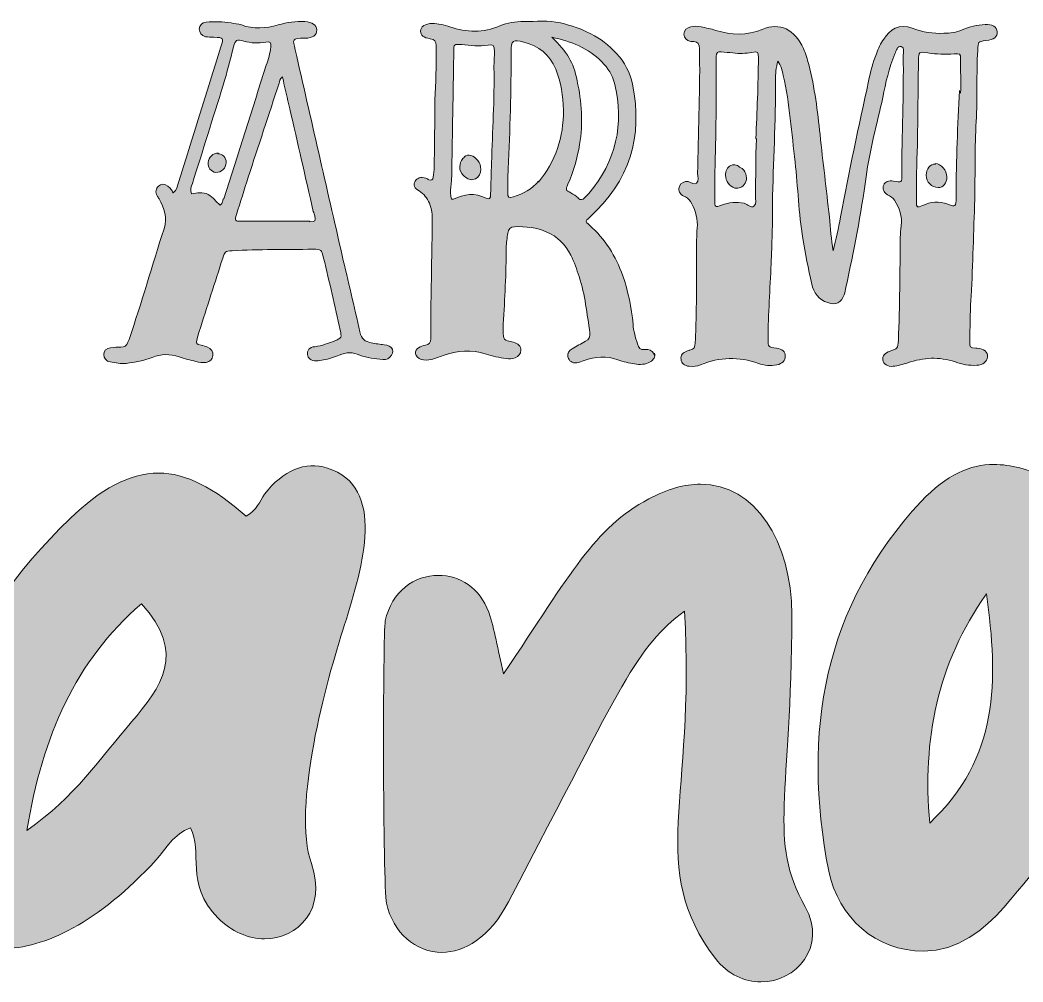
# Model space of a CAD drawing. Header units: inches. Extents: x 147 to 972, y -907 to -173.
# Drawn here: x 323.7 to 652.2, y -812.9 to -497.9 of the extents above; entities that cross this region are included whole.
import ezdxf

# ---------------------------------------------------------------- set-up
doc = ezdxf.new("R2010")
doc.units = ezdxf.units.IN
doc.header["$MEASUREMENT"] = 0
doc.layers.add('Layer 1', color=7, linetype='Continuous')

# ---------------------------------------------------------------- blocks, each defined once
blk = doc.blocks.new('block 4')
at = {"layer": 'Layer 1', "true_color": 0xffffff}
h = blk.add_hatch(color=7, dxfattribs=at)
h.dxf.hatch_style = 2
edge = h.paths.add_edge_path()
edge.add_spline(control_points=[(445.43, -605.22), (445.92, -606.02), (445.92, -606.82), (445.43, -607.62), (444.79, -608.74), (443.83, -609.22), (442.55, -609.06), (439.98, -608.9), (437.42, -608.58), (435.01, -607.62), (432.77, -606.66), (430.52, -606.66), (428.28, -607.62), (426.67, -608.26), (424.91, -608.9), (423.14, -609.22), (422.34, -609.38), (421.54, -609.54), (420.74, -609.54), (418.98, -609.54), (418.01, -608.74), (417.85, -607.46), (417.69, -606.18), (418.49, -605.05), (420.26, -604.89), (422.66, -604.57), (424.75, -603.77), (426.83, -602.97), (429.08, -602.01), (429.08, -601.85), (428.6, -599.44), (426.83, -591.58), (425.07, -583.73), (423.14, -575.87), (422.5, -572.98), (422.5, -572.98), (419.62, -572.98), (410.8, -573.14), (401.98, -572.98), (393.16, -573.46), (390.91, -573.62), (390.75, -573.78), (390.11, -575.87), (387.54, -583.89), (384.98, -591.91), (382.41, -599.92), (382.09, -600.73), (381.93, -601.53), (381.77, -602.33), (381.29, -603.93), (381.45, -604.09), (383.05, -604.41), (383.7, -604.57), (384.5, -604.73), (385.14, -605.05), (386.26, -605.54), (387.06, -606.5), (386.9, -607.78), (386.74, -609.06), (385.94, -609.87), (384.66, -610.03), (383.53, -610.19), (382.41, -610.03), (381.29, -609.7), (379.53, -609.22), (377.6, -608.9), (375.84, -608.26), (372.79, -607.14), (369.9, -607.3), (367.02, -608.42), (364.29, -609.38), (361.41, -610.03), (358.52, -610.35), (356.75, -610.51), (354.99, -610.19), (353.23, -609.87), (351.94, -609.7), (351.14, -608.58), (351.14, -607.46), (351.14, -606.34), (351.94, -605.37), (353.39, -605.22), (354.51, -605.05), (355.63, -605.05), (356.75, -605.05), (357.88, -605.05), (358.68, -604.57), (359, -603.45), (359.16, -603.13), (359.32, -602.81), (359.48, -602.49), (363.49, -590.46), (367.02, -578.27), (370.87, -566.25), (371.99, -562.56), (371.03, -559.51), (369.26, -556.46), (369.1, -556.14), (368.78, -555.82), (368.62, -555.5), (367.98, -554.22), (368.14, -553.1), (369.1, -552.3), (369.9, -551.49), (371.03, -551.49), (372.15, -552.3), (372.47, -552.62), (372.79, -552.94), (373.11, -553.26), (373.43, -553.58), (373.59, -554.06), (373.91, -554.54), (375.04, -553.42), (375.2, -552.46), (375.52, -551.49), (380.17, -536.58), (384.82, -521.67), (389.47, -506.75), (390.43, -503.71), (390.43, -503.71), (387.22, -503.54), (386.26, -503.54), (385.3, -503.54), (384.5, -503.39), (383.21, -503.07), (382.41, -501.94), (382.41, -500.82), (382.41, -499.7), (383.21, -498.73), (384.66, -498.57), (387.38, -498.41), (390.11, -498.41), (392.84, -498.89), (393.96, -499.06), (395.08, -499.22), (396.2, -499.54), (400.21, -500.98), (404.22, -500.66), (408.23, -499.54), (411.12, -498.73), (414, -498.25), (417.05, -498.41), (419.46, -498.57), (420.9, -499.54), (420.9, -501.14), (420.9, -502.9), (419.62, -503.87), (417.05, -503.87), (412.56, -503.87), (413.04, -504.19), (413.84, -507.71), (418.98, -530.16), (424.11, -552.62), (429.24, -575.07), (431.16, -583.41), (433.25, -591.74), (435.01, -600.08), (435.49, -602.33), (436.77, -603.29), (438.7, -603.61), (440.14, -603.93), (441.59, -604.09), (443.03, -604.25), (444.15, -604.41), (445.11, -604.73), (445.76, -605.7), (445.76, -605.7), (445.43, -605.22), (445.43, -605.22)], knot_values=[0, 0, 0, 0, 1, 1, 1, 2, 2, 2, 3, 3, 3, 4, 4, 4, 5, 5, 5, 6, 6, 6, 7, 7, 7, 8, 8, 8, 9, 9, 9, 10, 10, 10, 11, 11, 11, 12, 12, 12, 13, 13, 13, 14, 14, 14, 15, 15, 15, 16, 16, 16, 17, 17, 17, 18, 18, 18, 19, 19, 19, 20, 20, 20, 21, 21, 21, 22, 22, 22, 23, 23, 23, 24, 24, 24, 25, 25, 25, 26, 26, 26, 27, 27, 27, 28, 28, 28, 29, 29, 29, 30, 30, 30, 31, 31, 31, 32, 32, 32, 33, 33, 33, 34, 34, 34, 35, 35, 35, 36, 36, 36, 37, 37, 37, 38, 38, 38, 39, 39, 39, 40, 40, 40, 41, 41, 41, 42, 42, 42, 43, 43, 43, 44, 44, 44, 45, 45, 45, 46, 46, 46, 47, 47, 47, 48, 48, 48, 49, 49, 49, 50, 50, 50, 51, 51, 51, 52, 52, 52, 53, 53, 53, 54, 54, 54, 55, 55, 55, 56, 56, 56, 56], degree=3, periodic=1)
edge = h.paths.add_edge_path()
edge.add_spline(control_points=[(390.43, -556.46), (395.08, -541.87), (399.73, -527.28), (404.38, -512.69), (405.02, -510.76), (405.67, -508.84), (405.83, -506.75), (405.99, -505.15), (405.83, -504.83), (404.22, -505.15), (401.82, -505.63), (399.41, -505.47), (397.01, -504.83), (394.6, -504.19), (394.28, -504.35), (393.64, -506.75), (392.52, -510.92), (391.55, -515.09), (390.27, -519.26), (386.9, -530.01), (383.53, -540.75), (380.17, -551.49), (379.85, -552.46), (379.37, -553.42), (379.85, -554.86), (381.77, -554.38), (383.53, -554.22), (385.3, -555.02), (387.06, -555.82), (387.86, -557.59), (389.31, -558.55), (390.11, -557.91), (390.11, -557.11), (390.27, -556.46), (390.27, -556.46), (390.43, -556.46), (390.43, -556.46)], knot_values=[0, 0, 0, 0, 1, 1, 1, 2, 2, 2, 3, 3, 3, 4, 4, 4, 5, 5, 5, 6, 6, 6, 7, 7, 7, 8, 8, 8, 9, 9, 9, 10, 10, 10, 11, 11, 11, 12, 12, 12, 12], degree=3, periodic=1)
edge = h.paths.add_edge_path()
edge.add_spline(control_points=[(388.51, -541.71), (390.11, -541.71), (391.23, -542.99), (391.23, -544.6), (391.23, -546.36), (389.63, -547.96), (387.86, -547.81), (386.26, -547.64), (385.14, -546.2), (385.3, -544.6), (385.46, -542.83), (386.9, -541.39), (388.67, -541.55), (388.67, -541.55), (388.51, -541.71), (388.51, -541.71)], knot_values=[0, 0, 0, 0, 1, 1, 1, 2, 2, 2, 3, 3, 3, 4, 4, 4, 5, 5, 5, 5], degree=3, periodic=1)
edge = h.paths.add_edge_path()
edge.add_spline(control_points=[(418.65, -564), (420.42, -564), (420.58, -563.68), (420.26, -562.08), (420.1, -561.6), (419.94, -561.12), (419.78, -560.63), (417.21, -549.41), (414.64, -538.18), (412.08, -526.96), (411.28, -523.59), (410.48, -520.22), (409.67, -516.53), (408.71, -517.18), (408.71, -517.98), (408.55, -518.62), (405.18, -528.88), (401.82, -539.15), (398.45, -549.41), (397.17, -553.42), (395.88, -557.43), (394.6, -561.6), (393.96, -563.52), (394.12, -563.84), (396.04, -563.84), (403.58, -563.84), (411.12, -563.84), (418.65, -563.84), (418.65, -563.84), (418.65, -564), (418.65, -564)], knot_values=[0, 0, 0, 0, 1, 1, 1, 2, 2, 2, 3, 3, 3, 4, 4, 4, 5, 5, 5, 6, 6, 6, 7, 7, 7, 8, 8, 8, 9, 9, 9, 10, 10, 10, 10], degree=3, periodic=1)
h = blk.add_hatch(color=7, dxfattribs=at)
h.dxf.hatch_style = 2
edge = h.paths.add_edge_path()
edge.add_spline(control_points=[(531.55, -606.98), (531.87, -608.26), (531.23, -609.22), (530.11, -609.87), (528.5, -610.83), (526.74, -610.83), (524.97, -610.51), (523.21, -610.19), (521.29, -609.87), (519.52, -609.22), (515.83, -607.78), (512.15, -608.1), (508.46, -609.38), (507.66, -609.7), (506.85, -610.03), (506.05, -610.19), (504.61, -610.35), (503.49, -609.54), (503.17, -608.26), (502.84, -606.98), (503.49, -606.18), (504.61, -605.54), (506.05, -604.73), (507.49, -603.93), (508.94, -603.13), (510.06, -602.49), (510.54, -601.69), (510.38, -600.4), (509.42, -594.15), (508.78, -587.89), (506.85, -581.96), (506.05, -579.56), (505.25, -577.15), (504.13, -574.91), (500.44, -567.53), (493.06, -565.28), (485.69, -565.61), (484.4, -565.61), (483.6, -566.41), (483.44, -567.69), (483.28, -569.29), (482.96, -570.9), (482.96, -572.5), (482.96, -580.84), (482.48, -589.18), (482, -597.52), (482, -598.16), (482, -598.8), (482, -599.44), (482, -602.81), (482, -602.81), (485.37, -603.45), (486.81, -603.77), (487.77, -604.73), (487.77, -606.02), (487.77, -607.3), (486.97, -608.1), (485.85, -608.58), (484.88, -608.9), (483.92, -608.9), (482.96, -608.74), (480.71, -608.42), (478.47, -608.1), (476.38, -607.3), (471.57, -605.7), (466.92, -606.18), (462.27, -607.78), (460.99, -608.26), (459.71, -608.74), (458.42, -609.06), (457.3, -609.38), (456.18, -609.38), (455.06, -609.06), (454.09, -608.74), (453.45, -608.1), (453.29, -607.14), (453.13, -606.34), (453.61, -605.7), (454.26, -605.22), (454.9, -604.73), (455.7, -604.57), (456.5, -604.41), (457.78, -604.25), (458.26, -603.45), (458.26, -602.17), (458.26, -599.6), (458.26, -597.04), (458.26, -594.47), (458.42, -584.21), (458.58, -573.94), (458.75, -563.68), (458.75, -561.76), (458.58, -559.83), (457.78, -557.91), (456.98, -556.3), (456.18, -554.86), (454.42, -553.9), (452.81, -553.1), (452.49, -551.81), (453.13, -550.69), (453.77, -549.57), (454.9, -549.25), (456.66, -549.73), (456.98, -549.89), (457.3, -550.05), (457.62, -550.21), (458.42, -550.53), (458.91, -550.21), (459.07, -549.41), (459.23, -548.29), (459.39, -547.16), (459.39, -546.04), (459.39, -540.11), (459.55, -534.18), (459.55, -528.24), (459.55, -522.63), (460.03, -517.18), (460.03, -511.56), (460.03, -509.8), (460.03, -508.03), (460.03, -506.27), (460.03, -504.99), (459.55, -504.19), (458.1, -504.03), (455.7, -503.71), (454.9, -502.9), (454.9, -501.62), (454.9, -500.02), (456.34, -499.06), (458.75, -499.06), (460.67, -499.06), (462.59, -499.54), (464.52, -500.18), (469.97, -501.94), (475.42, -502.26), (480.88, -499.86), (483.28, -498.73), (486.01, -498.41), (488.73, -498.41), (492.74, -498.41), (496.75, -497.93), (500.76, -498.89), (507.82, -500.5), (514.07, -503.39), (519.04, -508.84), (521.77, -511.72), (523.53, -515.09), (524.33, -518.94), (527.86, -536.1), (523.37, -550.69), (510.22, -562.56), (508.78, -563.84), (508.78, -563.84), (510.22, -565.12), (515.35, -569.61), (518.88, -575.23), (521.13, -581.64), (522.89, -586.77), (524.01, -592.06), (524.49, -597.52), (524.65, -599.76), (525.3, -601.85), (525.94, -603.93), (526.26, -605.22), (526.9, -606.02), (528.34, -605.86), (528.66, -605.86), (528.98, -605.86), (529.3, -605.86), (530.43, -606.02), (531.23, -606.66), (531.55, -607.78), (531.55, -607.78), (531.55, -606.98), (531.55, -606.98)], knot_values=[0, 0, 0, 0, 1, 1, 1, 2, 2, 2, 3, 3, 3, 4, 4, 4, 5, 5, 5, 6, 6, 6, 7, 7, 7, 8, 8, 8, 9, 9, 9, 10, 10, 10, 11, 11, 11, 12, 12, 12, 13, 13, 13, 14, 14, 14, 15, 15, 15, 16, 16, 16, 17, 17, 17, 18, 18, 18, 19, 19, 19, 20, 20, 20, 21, 21, 21, 22, 22, 22, 23, 23, 23, 24, 24, 24, 25, 25, 25, 26, 26, 26, 27, 27, 27, 28, 28, 28, 29, 29, 29, 30, 30, 30, 31, 31, 31, 32, 32, 32, 33, 33, 33, 34, 34, 34, 35, 35, 35, 36, 36, 36, 37, 37, 37, 38, 38, 38, 39, 39, 39, 40, 40, 40, 41, 41, 41, 42, 42, 42, 43, 43, 43, 44, 44, 44, 45, 45, 45, 46, 46, 46, 47, 47, 47, 48, 48, 48, 49, 49, 49, 50, 50, 50, 51, 51, 51, 52, 52, 52, 53, 53, 53, 54, 54, 54, 55, 55, 55, 56, 56, 56, 57, 57, 57, 58, 58, 58, 58], degree=3, periodic=1)
edge = h.paths.add_edge_path()
edge.add_spline(control_points=[(479.11, -508.2), (479.11, -506.27), (478.79, -505.79), (477.03, -506.11), (474.14, -506.75), (471.25, -506.11), (468.37, -505.95), (465.8, -505.79), (465.8, -505.79), (465.8, -508.36), (465.64, -517.5), (465.48, -526.64), (465.32, -535.78), (465.16, -541.39), (465.32, -547), (464.84, -552.62), (464.68, -553.9), (464.68, -555.18), (465, -556.63), (465.32, -556.63), (465.48, -556.63), (465.64, -556.63), (469.17, -554.86), (472.7, -554.38), (476.38, -556.3), (477.51, -556.79), (477.83, -556.46), (477.83, -554.86), (477.99, -551.49), (477.99, -548.13), (478.15, -544.76), (478.47, -534.33), (479.11, -523.91), (478.95, -513.49), (478.95, -511.72), (479.11, -509.96), (479.11, -508.2)], knot_values=[0, 0, 0, 0, 1, 1, 1, 2, 2, 2, 3, 3, 3, 4, 4, 4, 5, 5, 5, 6, 6, 6, 7, 7, 7, 8, 8, 8, 9, 9, 9, 10, 10, 10, 11, 11, 11, 12, 12, 12, 12], degree=3, periodic=1)
edge = h.paths.add_edge_path()
edge.add_spline(control_points=[(469.17, -542.67), (470.61, -541.71), (472.22, -542.19), (473.66, -543.96), (474.3, -544.76), (474.62, -545.72), (474.62, -546.84), (474.62, -548.13), (474.14, -549.25), (472.86, -549.89), (471.73, -550.53), (470.61, -550.21), (469.65, -549.41), (469.17, -549.09), (468.69, -548.61), (468.37, -548.13), (467.24, -546.36), (467.73, -543.96), (469.33, -542.83), (469.33, -542.83), (469.17, -542.67), (469.17, -542.67)], knot_values=[0, 0, 0, 0, 1, 1, 1, 2, 2, 2, 3, 3, 3, 4, 4, 4, 5, 5, 5, 6, 6, 6, 7, 7, 7, 7], degree=3, periodic=1)
edge = h.paths.add_edge_path()
edge.add_spline(control_points=[(493.54, -551.01), (499.16, -544.28), (501.72, -536.26), (501.72, -527.44), (501.56, -522.79), (500.92, -518.3), (499.16, -513.97), (497.23, -509.16), (493.54, -506.43), (488.73, -505.15), (485.21, -504.19), (484.56, -504.67), (484.56, -508.2), (484.56, -521.02), (484.24, -533.85), (483.6, -546.68), (483.44, -549.25), (483.44, -551.81), (483.44, -554.38), (483.44, -555.98), (483.76, -556.3), (485.37, -555.82), (488.57, -554.86), (491.46, -553.26), (493.54, -550.69), (493.54, -550.69), (493.54, -551.01), (493.54, -551.01)], knot_values=[0, 0, 0, 0, 1, 1, 1, 2, 2, 2, 3, 3, 3, 4, 4, 4, 5, 5, 5, 6, 6, 6, 7, 7, 7, 8, 8, 8, 9, 9, 9, 9], degree=3, periodic=1)
edge = h.paths.add_edge_path()
edge.add_spline(control_points=[(506.53, -556.3), (507.33, -556.95), (507.98, -556.79), (508.62, -556.14), (509.1, -555.66), (509.58, -555.18), (510.06, -554.7), (518.88, -544.12), (521.77, -532.09), (518.4, -518.62), (517.76, -515.89), (516.31, -513.65), (514.23, -511.56), (509.9, -507.07), (504.29, -504.99), (497.87, -503.54), (503, -508.52), (504.93, -511.56), (506.21, -517.82), (507.66, -524.71), (508.14, -531.61), (507.01, -538.66), (506.21, -543.15), (505.09, -547.49), (503.17, -551.65), (502.36, -553.58), (502.36, -553.58), (504.13, -554.54), (505.09, -555.02), (505.89, -555.5), (506.53, -556.14), (506.53, -556.14), (506.53, -556.3), (506.53, -556.3)], knot_values=[0, 0, 0, 0, 1, 1, 1, 2, 2, 2, 3, 3, 3, 4, 4, 4, 5, 5, 5, 6, 6, 6, 7, 7, 7, 8, 8, 8, 9, 9, 9, 10, 10, 10, 11, 11, 11, 11], degree=3, periodic=1)
h = blk.add_hatch(color=7, dxfattribs=at)
h.dxf.hatch_style = 2
edge = h.paths.add_edge_path()
edge.add_spline(control_points=[(635.14, -589.66), (634.98, -594.15), (634.82, -598.64), (634.82, -603.13), (634.82, -605.22), (634.82, -605.22), (636.75, -605.37), (636.91, -605.37), (637.07, -605.37), (637.23, -605.37), (639.47, -605.54), (640.76, -606.66), (640.59, -608.26), (640.43, -609.87), (639.15, -610.83), (637.07, -610.99), (634.66, -611.15), (632.26, -610.67), (630.01, -609.87), (624.72, -608.1), (619.59, -608.42), (614.46, -610.19), (612.85, -610.67), (611.25, -611.15), (609.65, -611.31), (607.88, -611.47), (606.6, -610.67), (606.28, -609.22), (606.12, -607.94), (606.92, -606.98), (608.68, -606.34), (611.25, -605.54), (611.25, -605.54), (611.41, -602.81), (611.89, -591.58), (611.89, -580.36), (612.05, -569.13), (612.05, -567.85), (612.21, -566.57), (612.37, -565.28), (612.69, -562.24), (611.73, -559.51), (610.12, -556.95), (609.65, -555.98), (608.68, -555.66), (607.88, -555.18), (606.44, -554.22), (606.12, -553.1), (606.6, -551.97), (607.08, -550.85), (608.2, -550.37), (609.8, -550.69), (612.53, -551.17), (612.53, -551.17), (612.53, -548.45), (612.53, -535.46), (613.17, -522.47), (613.01, -509.48), (613.01, -508.52), (613.49, -506.91), (612.37, -506.59), (610.93, -506.27), (610.77, -508.03), (610.29, -509), (608.36, -513.65), (607.24, -518.46), (606.28, -523.27), (604.51, -531.93), (601.95, -540.43), (600.83, -549.25), (599.22, -561.44), (596.81, -573.46), (594.25, -585.49), (594.09, -586.29), (593.93, -587.09), (593.61, -587.89), (592.81, -590.46), (590.88, -591.42), (588.32, -590.46), (585.27, -589.5), (583.67, -587.25), (583.03, -584.37), (581.9, -579.4), (580.94, -574.43), (580.14, -569.45), (578.69, -561.12), (578.53, -552.78), (577.57, -544.44), (576.45, -534.98), (575.81, -525.35), (573.72, -516.05), (573.4, -514.45), (572.92, -512.85), (571.96, -511.4), (571.32, -513.49), (571.16, -515.57), (571.16, -517.66), (571.32, -531.13), (570.36, -544.6), (570.19, -558.07), (570.19, -564.64), (570.04, -571.22), (569.72, -577.79), (569.39, -585.97), (568.75, -594.15), (568.75, -602.33), (568.75, -605.05), (568.75, -605.05), (571.48, -605.37), (573.4, -605.7), (574.36, -606.5), (574.36, -607.94), (574.36, -609.38), (573.4, -610.51), (571.64, -610.83), (569.55, -611.31), (567.47, -610.99), (565.55, -610.35), (559.13, -608.1), (552.88, -608.26), (546.62, -610.83), (545.5, -611.31), (544.22, -611.47), (542.93, -611.31), (541.33, -611.15), (540.37, -610.35), (540.21, -609.06), (540.05, -607.62), (540.85, -606.82), (542.13, -606.34), (542.45, -606.18), (542.77, -606.02), (543.09, -606.02), (544.54, -605.86), (544.86, -604.89), (544.86, -603.61), (545.02, -600.24), (545.18, -596.88), (545.18, -593.51), (545.34, -585.65), (545.34, -577.79), (545.34, -569.94), (545.34, -568.65), (545.34, -567.37), (545.5, -566.09), (545.82, -563.2), (545.02, -560.63), (543.74, -558.07), (543.26, -557.11), (542.61, -556.3), (541.65, -555.82), (541.33, -555.66), (541.01, -555.5), (540.69, -555.34), (539.57, -554.54), (539.25, -553.42), (539.73, -552.3), (540.21, -551.17), (541.33, -550.69), (542.61, -550.85), (543.58, -551.01), (544.54, -552.13), (545.34, -551.33), (546.14, -550.53), (545.66, -549.25), (545.66, -548.13), (545.82, -535.3), (546.46, -522.47), (546.3, -509.64), (546.3, -508.84), (546.3, -508.03), (546.3, -507.23), (546.3, -505.95), (545.82, -504.99), (544.38, -504.99), (544.06, -504.99), (543.74, -504.99), (543.42, -504.99), (541.97, -504.67), (541.17, -503.71), (541.17, -502.58), (541.17, -501.14), (542.13, -500.5), (543.42, -500.18), (544.54, -499.86), (545.66, -499.86), (546.78, -500.18), (548.39, -500.5), (549.99, -500.82), (551.59, -501.3), (556.73, -502.9), (561.7, -503.07), (566.83, -500.98), (572.6, -498.57), (577.41, -500.98), (580.3, -507.23), (581.1, -509), (581.58, -510.76), (582.06, -512.53), (583.99, -520.06), (584.95, -527.76), (585.75, -535.46), (586.71, -544.44), (587.84, -553.42), (588.8, -562.4), (589.12, -566.09), (589.44, -569.77), (590.08, -573.46), (590.88, -569.77), (591.84, -566.09), (592.49, -562.4), (595.21, -547.49), (598.42, -532.73), (601.63, -517.98), (602.27, -514.93), (603.07, -511.88), (604.19, -509), (604.83, -507.23), (605.64, -505.63), (606.6, -504.19), (608.52, -501.14), (611.57, -498.89), (616.22, -500.66), (619.43, -501.94), (622.79, -502.42), (626.32, -502.26), (628.41, -502.26), (630.33, -501.94), (632.26, -501.14), (634.66, -500.18), (637.23, -499.54), (639.79, -499.38), (642.2, -499.22), (643.64, -500.18), (643.8, -501.78), (643.96, -503.39), (642.68, -504.35), (640.11, -504.67), (637.39, -504.99), (637.55, -504.99), (637.39, -507.88), (636.91, -515.57), (637.39, -523.43), (636.91, -531.13), (636.42, -539.63), (636.59, -548.13), (636.42, -556.63), (636.1, -567.21), (635.78, -577.79), (635.3, -588.38), (635.3, -588.38), (635.14, -589.66), (635.14, -589.66)], knot_values=[0, 0, 0, 0, 1, 1, 1, 2, 2, 2, 3, 3, 3, 4, 4, 4, 5, 5, 5, 6, 6, 6, 7, 7, 7, 8, 8, 8, 9, 9, 9, 10, 10, 10, 11, 11, 11, 12, 12, 12, 13, 13, 13, 14, 14, 14, 15, 15, 15, 16, 16, 16, 17, 17, 17, 18, 18, 18, 19, 19, 19, 20, 20, 20, 21, 21, 21, 22, 22, 22, 23, 23, 23, 24, 24, 24, 25, 25, 25, 26, 26, 26, 27, 27, 27, 28, 28, 28, 29, 29, 29, 30, 30, 30, 31, 31, 31, 32, 32, 32, 33, 33, 33, 34, 34, 34, 35, 35, 35, 36, 36, 36, 37, 37, 37, 38, 38, 38, 39, 39, 39, 40, 40, 40, 41, 41, 41, 42, 42, 42, 43, 43, 43, 44, 44, 44, 45, 45, 45, 46, 46, 46, 47, 47, 47, 48, 48, 48, 49, 49, 49, 50, 50, 50, 51, 51, 51, 52, 52, 52, 53, 53, 53, 54, 54, 54, 55, 55, 55, 56, 56, 56, 57, 57, 57, 58, 58, 58, 59, 59, 59, 60, 60, 60, 61, 61, 61, 62, 62, 62, 63, 63, 63, 64, 64, 64, 65, 65, 65, 66, 66, 66, 67, 67, 67, 68, 68, 68, 69, 69, 69, 70, 70, 70, 71, 71, 71, 72, 72, 72, 73, 73, 73, 74, 74, 74, 75, 75, 75, 76, 76, 76, 77, 77, 77, 78, 78, 78, 79, 79, 79, 80, 80, 80, 81, 81, 81, 82, 82, 82, 83, 83, 83, 84, 84, 84, 84], degree=3, periodic=1)
edge = h.paths.add_edge_path()
edge.add_spline(control_points=[(564.74, -536.74), (565.06, -527.92), (565.55, -519.1), (565.55, -510.28), (565.55, -508.36), (565.38, -508.2), (563.46, -508.52), (561.38, -508.84), (559.29, -509), (557.21, -508.68), (555.92, -508.52), (554.64, -508.52), (553.36, -508.36), (552.24, -508.2), (551.75, -508.68), (551.75, -509.8), (551.75, -510.12), (551.75, -510.44), (551.75, -510.76), (551.75, -523.27), (551.75, -535.78), (551.27, -547.64), (551.27, -551.17), (551.27, -554.06), (551.27, -556.95), (551.27, -559.19), (551.43, -559.35), (553.52, -558.55), (555.92, -557.59), (558.33, -557.43), (560.89, -557.91), (562.02, -558.23), (563.14, -559.67), (564.1, -558.87), (565.06, -558.07), (564.58, -556.63), (564.58, -555.5), (564.74, -549.25), (564.58, -542.99), (564.9, -536.9), (564.9, -536.9), (564.74, -536.74), (564.74, -536.74)], knot_values=[0, 0, 0, 0, 1, 1, 1, 2, 2, 2, 3, 3, 3, 4, 4, 4, 5, 5, 5, 6, 6, 6, 7, 7, 7, 8, 8, 8, 9, 9, 9, 10, 10, 10, 11, 11, 11, 12, 12, 12, 13, 13, 13, 14, 14, 14, 14], degree=3, periodic=1)
edge = h.paths.add_edge_path()
edge.add_spline(control_points=[(560.25, -546.52), (561.7, -547.96), (562.02, -549.89), (561.22, -551.33), (560.41, -552.62), (559.13, -553.26), (557.85, -552.94), (556.08, -552.46), (554.8, -550.69), (554.8, -548.77), (554.8, -547.32), (555.28, -546.2), (556.56, -545.56), (557.85, -544.92), (558.81, -545.56), (559.77, -546.36), (559.77, -546.36), (560.25, -546.52), (560.25, -546.52)], knot_values=[0, 0, 0, 0, 1, 1, 1, 2, 2, 2, 3, 3, 3, 4, 4, 4, 5, 5, 5, 6, 6, 6, 6], degree=3, periodic=1)
edge = h.paths.add_edge_path()
edge.add_spline(control_points=[(631.77, -521.83), (631.93, -518.14), (631.77, -514.45), (631.77, -510.76), (631.77, -508.84), (631.61, -508.84), (629.69, -509), (626.8, -509.16), (623.92, -509.16), (621.03, -508.68), (618.3, -508.2), (617.98, -508.36), (617.98, -511.08), (617.82, -523.59), (617.82, -536.1), (617.34, -547.96), (617.34, -551.65), (617.34, -554.54), (617.34, -557.43), (617.34, -559.35), (617.5, -559.51), (619.27, -558.71), (621.99, -557.43), (624.72, -557.11), (627.6, -558.23), (630.17, -559.19), (630.33, -559.03), (630.33, -556.14), (630.33, -555.82), (630.33, -555.5), (630.33, -555.18), (630.33, -543.8), (630.81, -532.41), (631.45, -521.02), (631.45, -521.02), (631.77, -521.83), (631.77, -521.83)], knot_values=[0, 0, 0, 0, 1, 1, 1, 2, 2, 2, 3, 3, 3, 4, 4, 4, 5, 5, 5, 6, 6, 6, 7, 7, 7, 8, 8, 8, 9, 9, 9, 10, 10, 10, 11, 11, 11, 12, 12, 12, 12], degree=3, periodic=1)
edge = h.paths.add_edge_path()
edge.add_spline(control_points=[(623.6, -544.92), (625.36, -544.92), (627.28, -547.16), (627.28, -549.25), (627.28, -551.33), (626.16, -552.78), (624.4, -552.78), (622.31, -552.78), (620.55, -551.01), (620.55, -548.77), (620.55, -546.68), (621.83, -545.08), (623.6, -545.08), (623.6, -545.08), (623.6, -544.92), (623.6, -544.92)], knot_values=[0, 0, 0, 0, 1, 1, 1, 2, 2, 2, 3, 3, 3, 4, 4, 4, 5, 5, 5, 5], degree=3, periodic=1)
at = {"layer": 'Layer 1', "lineweight": 0}
for points, knots in [([(445.43, -605.22), (445.92, -606.02), (445.92, -606.82), (445.43, -607.62), (444.79, -608.74), (443.83, -609.22), (442.55, -609.06), (439.98, -608.9), (437.42, -608.58), (435.01, -607.62), (432.77, -606.66), (430.52, -606.66), (428.28, -607.62), (426.67, -608.26), (424.91, -608.9), (423.14, -609.22), (422.34, -609.38), (421.54, -609.54), (420.74, -609.54), (418.98, -609.54), (418.01, -608.74), (417.85, -607.46), (417.69, -606.18), (418.49, -605.05), (420.26, -604.89), (422.66, -604.57), (424.75, -603.77), (426.83, -602.97), (429.08, -602.01), (429.08, -601.85), (428.6, -599.44), (426.83, -591.58), (425.07, -583.73), (423.14, -575.87), (422.5, -572.98), (422.5, -572.98), (419.62, -572.98), (410.8, -573.14), (401.98, -572.98), (393.16, -573.46), (390.91, -573.62), (390.75, -573.78), (390.11, -575.87), (387.54, -583.89), (384.98, -591.91), (382.41, -599.92), (382.09, -600.73), (381.93, -601.53), (381.77, -602.33), (381.29, -603.93), (381.45, -604.09), (383.05, -604.41), (383.7, -604.57), (384.5, -604.73), (385.14, -605.05), (386.26, -605.54), (387.06, -606.5), (386.9, -607.78), (386.74, -609.06), (385.94, -609.87), (384.66, -610.03), (383.53, -610.19), (382.41, -610.03), (381.29, -609.7), (379.53, -609.22), (377.6, -608.9), (375.84, -608.26), (372.79, -607.14), (369.9, -607.3), (367.02, -608.42), (364.29, -609.38), (361.41, -610.03), (358.52, -610.35), (356.75, -610.51), (354.99, -610.19), (353.23, -609.87), (351.94, -609.7), (351.14, -608.58), (351.14, -607.46), (351.14, -606.34), (351.94, -605.37), (353.39, -605.22), (354.51, -605.05), (355.63, -605.05), (356.75, -605.05), (357.88, -605.05), (358.68, -604.57), (359, -603.45), (359.16, -603.13), (359.32, -602.81), (359.48, -602.49), (363.49, -590.46), (367.02, -578.27), (370.87, -566.25), (371.99, -562.56), (371.03, -559.51), (369.26, -556.46), (369.1, -556.14), (368.78, -555.82), (368.62, -555.5), (367.98, -554.22), (368.14, -553.1), (369.1, -552.3), (369.9, -551.49), (371.03, -551.49), (372.15, -552.3), (372.47, -552.62), (372.79, -552.94), (373.11, -553.26), (373.43, -553.58), (373.59, -554.06), (373.91, -554.54), (375.04, -553.42), (375.2, -552.46), (375.52, -551.49), (380.17, -536.58), (384.82, -521.67), (389.47, -506.75), (390.43, -503.71), (390.43, -503.71), (387.22, -503.54), (386.26, -503.54), (385.3, -503.54), (384.5, -503.39), (383.21, -503.07), (382.41, -501.94), (382.41, -500.82), (382.41, -499.7), (383.21, -498.73), (384.66, -498.57), (387.38, -498.41), (390.11, -498.41), (392.84, -498.89), (393.96, -499.06), (395.08, -499.22), (396.2, -499.54), (400.21, -500.98), (404.22, -500.66), (408.23, -499.54), (411.12, -498.73), (414, -498.25), (417.05, -498.41), (419.46, -498.57), (420.9, -499.54), (420.9, -501.14), (420.9, -502.9), (419.62, -503.87), (417.05, -503.87), (412.56, -503.87), (413.04, -504.19), (413.84, -507.71), (418.98, -530.16), (424.11, -552.62), (429.24, -575.07), (431.16, -583.41), (433.25, -591.74), (435.01, -600.08), (435.49, -602.33), (436.77, -603.29), (438.7, -603.61), (440.14, -603.93), (441.59, -604.09), (443.03, -604.25), (444.15, -604.41), (445.11, -604.73), (445.76, -605.7), (445.76, -605.7), (445.43, -605.22), (445.43, -605.22)], [0, 0, 0, 0, 1, 1, 1, 2, 2, 2, 3, 3, 3, 4, 4, 4, 5, 5, 5, 6, 6, 6, 7, 7, 7, 8, 8, 8, 9, 9, 9, 10, 10, 10, 11, 11, 11, 12, 12, 12, 13, 13, 13, 14, 14, 14, 15, 15, 15, 16, 16, 16, 17, 17, 17, 18, 18, 18, 19, 19, 19, 20, 20, 20, 21, 21, 21, 22, 22, 22, 23, 23, 23, 24, 24, 24, 25, 25, 25, 26, 26, 26, 27, 27, 27, 28, 28, 28, 29, 29, 29, 30, 30, 30, 31, 31, 31, 32, 32, 32, 33, 33, 33, 34, 34, 34, 35, 35, 35, 36, 36, 36, 37, 37, 37, 38, 38, 38, 39, 39, 39, 40, 40, 40, 41, 41, 41, 42, 42, 42, 43, 43, 43, 44, 44, 44, 45, 45, 45, 46, 46, 46, 47, 47, 47, 48, 48, 48, 49, 49, 49, 50, 50, 50, 51, 51, 51, 52, 52, 52, 53, 53, 53, 54, 54, 54, 55, 55, 55, 56, 56, 56, 56]), ([(531.55, -606.98), (531.87, -608.26), (531.23, -609.22), (530.11, -609.87), (528.5, -610.83), (526.74, -610.83), (524.97, -610.51), (523.21, -610.19), (521.29, -609.87), (519.52, -609.22), (515.83, -607.78), (512.15, -608.1), (508.46, -609.38), (507.66, -609.7), (506.85, -610.03), (506.05, -610.19), (504.61, -610.35), (503.49, -609.54), (503.17, -608.26), (502.84, -606.98), (503.49, -606.18), (504.61, -605.54), (506.05, -604.73), (507.49, -603.93), (508.94, -603.13), (510.06, -602.49), (510.54, -601.69), (510.38, -600.4), (509.42, -594.15), (508.78, -587.89), (506.85, -581.96), (506.05, -579.56), (505.25, -577.15), (504.13, -574.91), (500.44, -567.53), (493.06, -565.28), (485.69, -565.61), (484.4, -565.61), (483.6, -566.41), (483.44, -567.69), (483.28, -569.29), (482.96, -570.9), (482.96, -572.5), (482.96, -580.84), (482.48, -589.18), (482, -597.52), (482, -598.16), (482, -598.8), (482, -599.44), (482, -602.81), (482, -602.81), (485.37, -603.45), (486.81, -603.77), (487.77, -604.73), (487.77, -606.02), (487.77, -607.3), (486.97, -608.1), (485.85, -608.58), (484.88, -608.9), (483.92, -608.9), (482.96, -608.74), (480.71, -608.42), (478.47, -608.1), (476.38, -607.3), (471.57, -605.7), (466.92, -606.18), (462.27, -607.78), (460.99, -608.26), (459.71, -608.74), (458.42, -609.06), (457.3, -609.38), (456.18, -609.38), (455.06, -609.06), (454.09, -608.74), (453.45, -608.1), (453.29, -607.14), (453.13, -606.34), (453.61, -605.7), (454.26, -605.22), (454.9, -604.73), (455.7, -604.57), (456.5, -604.41), (457.78, -604.25), (458.26, -603.45), (458.26, -602.17), (458.26, -599.6), (458.26, -597.04), (458.26, -594.47), (458.42, -584.21), (458.58, -573.94), (458.75, -563.68), (458.75, -561.76), (458.58, -559.83), (457.78, -557.91), (456.98, -556.3), (456.18, -554.86), (454.42, -553.9), (452.81, -553.1), (452.49, -551.81), (453.13, -550.69), (453.77, -549.57), (454.9, -549.25), (456.66, -549.73), (456.98, -549.89), (457.3, -550.05), (457.62, -550.21), (458.42, -550.53), (458.91, -550.21), (459.07, -549.41), (459.23, -548.29), (459.39, -547.16), (459.39, -546.04), (459.39, -540.11), (459.55, -534.18), (459.55, -528.24), (459.55, -522.63), (460.03, -517.18), (460.03, -511.56), (460.03, -509.8), (460.03, -508.03), (460.03, -506.27), (460.03, -504.99), (459.55, -504.19), (458.1, -504.03), (455.7, -503.71), (454.9, -502.9), (454.9, -501.62), (454.9, -500.02), (456.34, -499.06), (458.75, -499.06), (460.67, -499.06), (462.59, -499.54), (464.52, -500.18), (469.97, -501.94), (475.42, -502.26), (480.88, -499.86), (483.28, -498.73), (486.01, -498.41), (488.73, -498.41), (492.74, -498.41), (496.75, -497.93), (500.76, -498.89), (507.82, -500.5), (514.07, -503.39), (519.04, -508.84), (521.77, -511.72), (523.53, -515.09), (524.33, -518.94), (527.86, -536.1), (523.37, -550.69), (510.22, -562.56), (508.78, -563.84), (508.78, -563.84), (510.22, -565.12), (515.35, -569.61), (518.88, -575.23), (521.13, -581.64), (522.89, -586.77), (524.01, -592.06), (524.49, -597.52), (524.65, -599.76), (525.3, -601.85), (525.94, -603.93), (526.26, -605.22), (526.9, -606.02), (528.34, -605.86), (528.66, -605.86), (528.98, -605.86), (529.3, -605.86), (530.43, -606.02), (531.23, -606.66), (531.55, -607.78), (531.55, -607.78), (531.55, -606.98), (531.55, -606.98)], [0, 0, 0, 0, 1, 1, 1, 2, 2, 2, 3, 3, 3, 4, 4, 4, 5, 5, 5, 6, 6, 6, 7, 7, 7, 8, 8, 8, 9, 9, 9, 10, 10, 10, 11, 11, 11, 12, 12, 12, 13, 13, 13, 14, 14, 14, 15, 15, 15, 16, 16, 16, 17, 17, 17, 18, 18, 18, 19, 19, 19, 20, 20, 20, 21, 21, 21, 22, 22, 22, 23, 23, 23, 24, 24, 24, 25, 25, 25, 26, 26, 26, 27, 27, 27, 28, 28, 28, 29, 29, 29, 30, 30, 30, 31, 31, 31, 32, 32, 32, 33, 33, 33, 34, 34, 34, 35, 35, 35, 36, 36, 36, 37, 37, 37, 38, 38, 38, 39, 39, 39, 40, 40, 40, 41, 41, 41, 42, 42, 42, 43, 43, 43, 44, 44, 44, 45, 45, 45, 46, 46, 46, 47, 47, 47, 48, 48, 48, 49, 49, 49, 50, 50, 50, 51, 51, 51, 52, 52, 52, 53, 53, 53, 54, 54, 54, 55, 55, 55, 56, 56, 56, 57, 57, 57, 58, 58, 58, 58]), ([(635.14, -589.66), (634.98, -594.15), (634.82, -598.64), (634.82, -603.13), (634.82, -605.22), (634.82, -605.22), (636.75, -605.37), (636.91, -605.37), (637.07, -605.37), (637.23, -605.37), (639.47, -605.54), (640.76, -606.66), (640.59, -608.26), (640.43, -609.87), (639.15, -610.83), (637.07, -610.99), (634.66, -611.15), (632.26, -610.67), (630.01, -609.87), (624.72, -608.1), (619.59, -608.42), (614.46, -610.19), (612.85, -610.67), (611.25, -611.15), (609.65, -611.31), (607.88, -611.47), (606.6, -610.67), (606.28, -609.22), (606.12, -607.94), (606.92, -606.98), (608.68, -606.34), (611.25, -605.54), (611.25, -605.54), (611.41, -602.81), (611.89, -591.58), (611.89, -580.36), (612.05, -569.13), (612.05, -567.85), (612.21, -566.57), (612.37, -565.28), (612.69, -562.24), (611.73, -559.51), (610.12, -556.95), (609.65, -555.98), (608.68, -555.66), (607.88, -555.18), (606.44, -554.22), (606.12, -553.1), (606.6, -551.97), (607.08, -550.85), (608.2, -550.37), (609.8, -550.69), (612.53, -551.17), (612.53, -551.17), (612.53, -548.45), (612.53, -535.46), (613.17, -522.47), (613.01, -509.48), (613.01, -508.52), (613.49, -506.91), (612.37, -506.59), (610.93, -506.27), (610.77, -508.03), (610.29, -509), (608.36, -513.65), (607.24, -518.46), (606.28, -523.27), (604.51, -531.93), (601.95, -540.43), (600.83, -549.25), (599.22, -561.44), (596.81, -573.46), (594.25, -585.49), (594.09, -586.29), (593.93, -587.09), (593.61, -587.89), (592.81, -590.46), (590.88, -591.42), (588.32, -590.46), (585.27, -589.5), (583.67, -587.25), (583.03, -584.37), (581.9, -579.4), (580.94, -574.43), (580.14, -569.45), (578.69, -561.12), (578.53, -552.78), (577.57, -544.44), (576.45, -534.98), (575.81, -525.35), (573.72, -516.05), (573.4, -514.45), (572.92, -512.85), (571.96, -511.4), (571.32, -513.49), (571.16, -515.57), (571.16, -517.66), (571.32, -531.13), (570.36, -544.6), (570.19, -558.07), (570.19, -564.64), (570.04, -571.22), (569.72, -577.79), (569.39, -585.97), (568.75, -594.15), (568.75, -602.33), (568.75, -605.05), (568.75, -605.05), (571.48, -605.37), (573.4, -605.7), (574.36, -606.5), (574.36, -607.94), (574.36, -609.38), (573.4, -610.51), (571.64, -610.83), (569.55, -611.31), (567.47, -610.99), (565.55, -610.35), (559.13, -608.1), (552.88, -608.26), (546.62, -610.83), (545.5, -611.31), (544.22, -611.47), (542.93, -611.31), (541.33, -611.15), (540.37, -610.35), (540.21, -609.06), (540.05, -607.62), (540.85, -606.82), (542.13, -606.34), (542.45, -606.18), (542.77, -606.02), (543.09, -606.02), (544.54, -605.86), (544.86, -604.89), (544.86, -603.61), (545.02, -600.24), (545.18, -596.88), (545.18, -593.51), (545.34, -585.65), (545.34, -577.79), (545.34, -569.94), (545.34, -568.65), (545.34, -567.37), (545.5, -566.09), (545.82, -563.2), (545.02, -560.63), (543.74, -558.07), (543.26, -557.11), (542.61, -556.3), (541.65, -555.82), (541.33, -555.66), (541.01, -555.5), (540.69, -555.34), (539.57, -554.54), (539.25, -553.42), (539.73, -552.3), (540.21, -551.17), (541.33, -550.69), (542.61, -550.85), (543.58, -551.01), (544.54, -552.13), (545.34, -551.33), (546.14, -550.53), (545.66, -549.25), (545.66, -548.13), (545.82, -535.3), (546.46, -522.47), (546.3, -509.64), (546.3, -508.84), (546.3, -508.03), (546.3, -507.23), (546.3, -505.95), (545.82, -504.99), (544.38, -504.99), (544.06, -504.99), (543.74, -504.99), (543.42, -504.99), (541.97, -504.67), (541.17, -503.71), (541.17, -502.58), (541.17, -501.14), (542.13, -500.5), (543.42, -500.18), (544.54, -499.86), (545.66, -499.86), (546.78, -500.18), (548.39, -500.5), (549.99, -500.82), (551.59, -501.3), (556.73, -502.9), (561.7, -503.07), (566.83, -500.98), (572.6, -498.57), (577.41, -500.98), (580.3, -507.23), (581.1, -509), (581.58, -510.76), (582.06, -512.53), (583.99, -520.06), (584.95, -527.76), (585.75, -535.46), (586.71, -544.44), (587.84, -553.42), (588.8, -562.4), (589.12, -566.09), (589.44, -569.77), (590.08, -573.46), (590.88, -569.77), (591.84, -566.09), (592.49, -562.4), (595.21, -547.49), (598.42, -532.73), (601.63, -517.98), (602.27, -514.93), (603.07, -511.88), (604.19, -509), (604.83, -507.23), (605.64, -505.63), (606.6, -504.19), (608.52, -501.14), (611.57, -498.89), (616.22, -500.66), (619.43, -501.94), (622.79, -502.42), (626.32, -502.26), (628.41, -502.26), (630.33, -501.94), (632.26, -501.14), (634.66, -500.18), (637.23, -499.54), (639.79, -499.38), (642.2, -499.22), (643.64, -500.18), (643.8, -501.78), (643.96, -503.39), (642.68, -504.35), (640.11, -504.67), (637.39, -504.99), (637.55, -504.99), (637.39, -507.88), (636.91, -515.57), (637.39, -523.43), (636.91, -531.13), (636.42, -539.63), (636.59, -548.13), (636.42, -556.63), (636.1, -567.21), (635.78, -577.79), (635.3, -588.38), (635.3, -588.38), (635.14, -589.66), (635.14, -589.66)], [0, 0, 0, 0, 1, 1, 1, 2, 2, 2, 3, 3, 3, 4, 4, 4, 5, 5, 5, 6, 6, 6, 7, 7, 7, 8, 8, 8, 9, 9, 9, 10, 10, 10, 11, 11, 11, 12, 12, 12, 13, 13, 13, 14, 14, 14, 15, 15, 15, 16, 16, 16, 17, 17, 17, 18, 18, 18, 19, 19, 19, 20, 20, 20, 21, 21, 21, 22, 22, 22, 23, 23, 23, 24, 24, 24, 25, 25, 25, 26, 26, 26, 27, 27, 27, 28, 28, 28, 29, 29, 29, 30, 30, 30, 31, 31, 31, 32, 32, 32, 33, 33, 33, 34, 34, 34, 35, 35, 35, 36, 36, 36, 37, 37, 37, 38, 38, 38, 39, 39, 39, 40, 40, 40, 41, 41, 41, 42, 42, 42, 43, 43, 43, 44, 44, 44, 45, 45, 45, 46, 46, 46, 47, 47, 47, 48, 48, 48, 49, 49, 49, 50, 50, 50, 51, 51, 51, 52, 52, 52, 53, 53, 53, 54, 54, 54, 55, 55, 55, 56, 56, 56, 57, 57, 57, 58, 58, 58, 59, 59, 59, 60, 60, 60, 61, 61, 61, 62, 62, 62, 63, 63, 63, 64, 64, 64, 65, 65, 65, 66, 66, 66, 67, 67, 67, 68, 68, 68, 69, 69, 69, 70, 70, 70, 71, 71, 71, 72, 72, 72, 73, 73, 73, 74, 74, 74, 75, 75, 75, 76, 76, 76, 77, 77, 77, 78, 78, 78, 79, 79, 79, 80, 80, 80, 81, 81, 81, 82, 82, 82, 83, 83, 83, 84, 84, 84, 84]), ([(390.43, -556.46), (395.08, -541.87), (399.73, -527.28), (404.38, -512.69), (405.02, -510.76), (405.67, -508.84), (405.83, -506.75), (405.99, -505.15), (405.83, -504.83), (404.22, -505.15), (401.82, -505.63), (399.41, -505.47), (397.01, -504.83), (394.6, -504.19), (394.28, -504.35), (393.64, -506.75), (392.52, -510.92), (391.55, -515.09), (390.27, -519.26), (386.9, -530.01), (383.53, -540.75), (380.17, -551.49), (379.85, -552.46), (379.37, -553.42), (379.85, -554.86), (381.77, -554.38), (383.53, -554.22), (385.3, -555.02), (387.06, -555.82), (387.86, -557.59), (389.31, -558.55), (390.11, -557.91), (390.11, -557.11), (390.27, -556.46), (390.27, -556.46), (390.43, -556.46), (390.43, -556.46)], [0, 0, 0, 0, 1, 1, 1, 2, 2, 2, 3, 3, 3, 4, 4, 4, 5, 5, 5, 6, 6, 6, 7, 7, 7, 8, 8, 8, 9, 9, 9, 10, 10, 10, 11, 11, 11, 12, 12, 12, 12]), ([(479.11, -508.2), (479.11, -506.27), (478.79, -505.79), (477.03, -506.11), (474.14, -506.75), (471.25, -506.11), (468.37, -505.95), (465.8, -505.79), (465.8, -505.79), (465.8, -508.36), (465.64, -517.5), (465.48, -526.64), (465.32, -535.78), (465.16, -541.39), (465.32, -547), (464.84, -552.62), (464.68, -553.9), (464.68, -555.18), (465, -556.63), (465.32, -556.63), (465.48, -556.63), (465.64, -556.63), (469.17, -554.86), (472.7, -554.38), (476.38, -556.3), (477.51, -556.79), (477.83, -556.46), (477.83, -554.86), (477.99, -551.49), (477.99, -548.13), (478.15, -544.76), (478.47, -534.33), (479.11, -523.91), (478.95, -513.49), (478.95, -511.72), (479.11, -509.96), (479.11, -508.2)], [0, 0, 0, 0, 1, 1, 1, 2, 2, 2, 3, 3, 3, 4, 4, 4, 5, 5, 5, 6, 6, 6, 7, 7, 7, 8, 8, 8, 9, 9, 9, 10, 10, 10, 11, 11, 11, 12, 12, 12, 12]), ([(493.54, -551.01), (499.16, -544.28), (501.72, -536.26), (501.72, -527.44), (501.56, -522.79), (500.92, -518.3), (499.16, -513.97), (497.23, -509.16), (493.54, -506.43), (488.73, -505.15), (485.21, -504.19), (484.56, -504.67), (484.56, -508.2), (484.56, -521.02), (484.24, -533.85), (483.6, -546.68), (483.44, -549.25), (483.44, -551.81), (483.44, -554.38), (483.44, -555.98), (483.76, -556.3), (485.37, -555.82), (488.57, -554.86), (491.46, -553.26), (493.54, -550.69), (493.54, -550.69), (493.54, -551.01), (493.54, -551.01)], [0, 0, 0, 0, 1, 1, 1, 2, 2, 2, 3, 3, 3, 4, 4, 4, 5, 5, 5, 6, 6, 6, 7, 7, 7, 8, 8, 8, 9, 9, 9, 9]), ([(506.53, -556.3), (507.33, -556.95), (507.98, -556.79), (508.62, -556.14), (509.1, -555.66), (509.58, -555.18), (510.06, -554.7), (518.88, -544.12), (521.77, -532.09), (518.4, -518.62), (517.76, -515.89), (516.31, -513.65), (514.23, -511.56), (509.9, -507.07), (504.29, -504.99), (497.87, -503.54), (503, -508.52), (504.93, -511.56), (506.21, -517.82), (507.66, -524.71), (508.14, -531.61), (507.01, -538.66), (506.21, -543.15), (505.09, -547.49), (503.17, -551.65), (502.36, -553.58), (502.36, -553.58), (504.13, -554.54), (505.09, -555.02), (505.89, -555.5), (506.53, -556.14), (506.53, -556.14), (506.53, -556.3), (506.53, -556.3)], [0, 0, 0, 0, 1, 1, 1, 2, 2, 2, 3, 3, 3, 4, 4, 4, 5, 5, 5, 6, 6, 6, 7, 7, 7, 8, 8, 8, 9, 9, 9, 10, 10, 10, 11, 11, 11, 11]), ([(564.74, -536.74), (565.06, -527.92), (565.55, -519.1), (565.55, -510.28), (565.55, -508.36), (565.38, -508.2), (563.46, -508.52), (561.38, -508.84), (559.29, -509), (557.21, -508.68), (555.92, -508.52), (554.64, -508.52), (553.36, -508.36), (552.24, -508.2), (551.75, -508.68), (551.75, -509.8), (551.75, -510.12), (551.75, -510.44), (551.75, -510.76), (551.75, -523.27), (551.75, -535.78), (551.27, -547.64), (551.27, -551.17), (551.27, -554.06), (551.27, -556.95), (551.27, -559.19), (551.43, -559.35), (553.52, -558.55), (555.92, -557.59), (558.33, -557.43), (560.89, -557.91), (562.02, -558.23), (563.14, -559.67), (564.1, -558.87), (565.06, -558.07), (564.58, -556.63), (564.58, -555.5), (564.74, -549.25), (564.58, -542.99), (564.9, -536.9), (564.9, -536.9), (564.74, -536.74), (564.74, -536.74)], [0, 0, 0, 0, 1, 1, 1, 2, 2, 2, 3, 3, 3, 4, 4, 4, 5, 5, 5, 6, 6, 6, 7, 7, 7, 8, 8, 8, 9, 9, 9, 10, 10, 10, 11, 11, 11, 12, 12, 12, 13, 13, 13, 14, 14, 14, 14]), ([(631.77, -521.83), (631.93, -518.14), (631.77, -514.45), (631.77, -510.76), (631.77, -508.84), (631.61, -508.84), (629.69, -509), (626.8, -509.16), (623.92, -509.16), (621.03, -508.68), (618.3, -508.2), (617.98, -508.36), (617.98, -511.08), (617.82, -523.59), (617.82, -536.1), (617.34, -547.96), (617.34, -551.65), (617.34, -554.54), (617.34, -557.43), (617.34, -559.35), (617.5, -559.51), (619.27, -558.71), (621.99, -557.43), (624.72, -557.11), (627.6, -558.23), (630.17, -559.19), (630.33, -559.03), (630.33, -556.14), (630.33, -555.82), (630.33, -555.5), (630.33, -555.18), (630.33, -543.8), (630.81, -532.41), (631.45, -521.02), (631.45, -521.02), (631.77, -521.83), (631.77, -521.83)], [0, 0, 0, 0, 1, 1, 1, 2, 2, 2, 3, 3, 3, 4, 4, 4, 5, 5, 5, 6, 6, 6, 7, 7, 7, 8, 8, 8, 9, 9, 9, 10, 10, 10, 11, 11, 11, 12, 12, 12, 12]), ([(418.65, -564), (420.42, -564), (420.58, -563.68), (420.26, -562.08), (420.1, -561.6), (419.94, -561.12), (419.78, -560.63), (417.21, -549.41), (414.64, -538.18), (412.08, -526.96), (411.28, -523.59), (410.48, -520.22), (409.67, -516.53), (408.71, -517.18), (408.71, -517.98), (408.55, -518.62), (405.18, -528.88), (401.82, -539.15), (398.45, -549.41), (397.17, -553.42), (395.88, -557.43), (394.6, -561.6), (393.96, -563.52), (394.12, -563.84), (396.04, -563.84), (403.58, -563.84), (411.12, -563.84), (418.65, -563.84), (418.65, -563.84), (418.65, -564), (418.65, -564)], [0, 0, 0, 0, 1, 1, 1, 2, 2, 2, 3, 3, 3, 4, 4, 4, 5, 5, 5, 6, 6, 6, 7, 7, 7, 8, 8, 8, 9, 9, 9, 10, 10, 10, 10]), ([(388.51, -541.71), (390.11, -541.71), (391.23, -542.99), (391.23, -544.6), (391.23, -546.36), (389.63, -547.96), (387.86, -547.81), (386.26, -547.64), (385.14, -546.2), (385.3, -544.6), (385.46, -542.83), (386.9, -541.39), (388.67, -541.55), (388.67, -541.55), (388.51, -541.71), (388.51, -541.71)], [0, 0, 0, 0, 1, 1, 1, 2, 2, 2, 3, 3, 3, 4, 4, 4, 5, 5, 5, 5]), ([(469.17, -542.67), (470.61, -541.71), (472.22, -542.19), (473.66, -543.96), (474.3, -544.76), (474.62, -545.72), (474.62, -546.84), (474.62, -548.13), (474.14, -549.25), (472.86, -549.89), (471.73, -550.53), (470.61, -550.21), (469.65, -549.41), (469.17, -549.09), (468.69, -548.61), (468.37, -548.13), (467.24, -546.36), (467.73, -543.96), (469.33, -542.83), (469.33, -542.83), (469.17, -542.67), (469.17, -542.67)], [0, 0, 0, 0, 1, 1, 1, 2, 2, 2, 3, 3, 3, 4, 4, 4, 5, 5, 5, 6, 6, 6, 7, 7, 7, 7]), ([(560.25, -546.52), (561.7, -547.96), (562.02, -549.89), (561.22, -551.33), (560.41, -552.62), (559.13, -553.26), (557.85, -552.94), (556.08, -552.46), (554.8, -550.69), (554.8, -548.77), (554.8, -547.32), (555.28, -546.2), (556.56, -545.56), (557.85, -544.92), (558.81, -545.56), (559.77, -546.36), (559.77, -546.36), (560.25, -546.52), (560.25, -546.52)], [0, 0, 0, 0, 1, 1, 1, 2, 2, 2, 3, 3, 3, 4, 4, 4, 5, 5, 5, 6, 6, 6, 6]), ([(623.6, -544.92), (625.36, -544.92), (627.28, -547.16), (627.28, -549.25), (627.28, -551.33), (626.16, -552.78), (624.4, -552.78), (622.31, -552.78), (620.55, -551.01), (620.55, -548.77), (620.55, -546.68), (621.83, -545.08), (623.6, -545.08), (623.6, -545.08), (623.6, -544.92), (623.6, -544.92)], [0, 0, 0, 0, 1, 1, 1, 2, 2, 2, 3, 3, 3, 4, 4, 4, 5, 5, 5, 5])]:
    blk.add_open_spline(points, degree=3, knots=knots, dxfattribs=at)
blk = doc.blocks.new('block 6')
at = {"layer": 'Layer 1', "true_color": 0xe43b40}
h = blk.add_hatch(color=13, dxfattribs=at)
h.dxf.hatch_style = 2
edge = h.paths.add_edge_path()
edge.add_spline(control_points=[(618.85, -655.56), (627.32, -646.68), (634.99, -643.46), (642.65, -643.46), (648.3, -643.46), (653.95, -645.07), (660, -647.89), (663.63, -649.91), (666.06, -650.72), (667.67, -650.72), (670.09, -650.72), (671.3, -648.7), (673.32, -643.86), (677.76, -634.18), (693.49, -551.06), (695.91, -544.6), (698.33, -537.75), (704.79, -533.71), (711.65, -533.71), (718.1, -533.71), (724.56, -537.34), (728.59, -544.6), (733.44, -554.69), (730.61, -564.37), (729, -574.06), (716.89, -643.05), (689.46, -763.29), (704.39, -791.53), (710.03, -801.62), (701.16, -812.51), (689.46, -812.51), (675.34, -812.51), (665.25, -799.2), (663.23, -786.29), (662.42, -781.85), (663.63, -777.41), (660.41, -773.37), (653.55, -774.59), (642.25, -802.83), (619.66, -802.83), (603.92, -802.83), (591.82, -791.93), (588.59, -776.6), (579.71, -731.01), (586.97, -689.86), (618.85, -655.56)], knot_values=[0, 0, 0, 0, 1, 1, 1, 2, 2, 2, 3, 3, 3, 4, 4, 4, 5, 5, 5, 6, 6, 6, 7, 7, 7, 8, 8, 8, 9, 9, 9, 10, 10, 10, 11, 11, 11, 12, 12, 12, 13, 13, 13, 14, 14, 14, 15, 15, 15, 15], degree=3, periodic=1)
edge = h.paths.add_edge_path()
edge.add_spline(control_points=[(621.67, -760.87), (644.27, -739.89), (644.27, -714.06), (640.23, -685.82), (624.09, -708.82), (619.25, -733.43), (621.67, -760.87)], knot_values=[0, 0, 0, 0, 1, 1, 1, 2, 2, 2, 2], degree=3, periodic=1)
h = blk.add_hatch(color=13, dxfattribs=at)
h.dxf.hatch_style = 2
edge = h.paths.add_edge_path()
edge.add_spline(control_points=[(340.06, -661.21), (350.14, -651.53), (359.42, -646.28), (369.11, -646.28), (377.98, -646.28), (387.26, -651.12), (397.75, -660.4), (401.38, -658.39), (402.19, -655.56), (403.8, -653.14), (409.86, -645.47), (417.12, -642.24), (424.38, -644.67), (443.75, -650.72), (436.08, -676.54), (430.03, -695.91), (423.98, -714.47), (412.68, -755.62), (419.14, -774.18), (424.38, -789.11), (414.7, -798.79), (403.8, -798.79), (398.56, -798.79), (392.91, -796.37), (388.47, -791.93), (377.58, -780.64), (383.63, -770.15), (379.6, -762.48), (373.95, -764.5), (371.53, -769.34), (368.3, -772.97), (349.34, -793.55), (331.58, -802.02), (317.86, -802.02), (302.13, -802.02), (291.64, -790.72), (290.83, -774.99), (289.22, -737.06), (304.55, -695.1), (340.06, -661.21)], knot_values=[0, 0, 0, 0, 1, 1, 1, 2, 2, 2, 3, 3, 3, 4, 4, 4, 5, 5, 5, 6, 6, 6, 7, 7, 7, 8, 8, 8, 9, 9, 9, 10, 10, 10, 11, 11, 11, 12, 12, 12, 13, 13, 13, 13], degree=3, periodic=1)
edge = h.paths.add_edge_path()
edge.add_spline(control_points=[(325.93, -763.29), (341.67, -752.39), (350.14, -739.48), (360.23, -727.78), (369.91, -716.48), (378.39, -705.19), (363.46, -689.05), (341.67, -708.01), (331.18, -732.22), (325.93, -763.29)], knot_values=[0, 0, 0, 0, 1, 1, 1, 2, 2, 2, 3, 3, 3, 3], degree=3, periodic=1)
h = blk.add_hatch(color=13, dxfattribs=at)
h.dxf.hatch_style = 2
edge = h.paths.add_edge_path()
edge.add_spline(control_points=[(443.34, -694.7), (445.36, -685.01), (453.02, -679.77), (460.69, -679.77), (467.55, -679.77), (474.41, -683.8), (477.23, -691.87), (479.25, -697.52), (480.06, -703.57), (482.07, -712.05), (504.67, -678.56), (511.53, -664.44), (529.68, -654.75), (535.73, -651.53), (541.38, -649.91), (546.63, -649.91), (564.38, -649.91), (576.49, -668.47), (576.49, -692.68), (576.49, -752.8), (568.42, -766.52), (580.92, -788.3), (588.19, -801.62), (577.7, -812.92), (566.4, -812.92), (561.15, -812.92), (555.51, -810.49), (551.47, -805.25), (528.88, -775.39), (545.01, -753.61), (541.38, -691.47), (525.24, -703.57), (522.02, -713.66), (483.69, -786.69), (477.63, -798.39), (469.16, -803.23), (461.9, -803.23), (453.43, -803.23), (445.76, -796.78), (443.74, -787.09), (442.53, -781.04), (442.53, -699.13), (443.34, -694.7)], knot_values=[0, 0, 0, 0, 1, 1, 1, 2, 2, 2, 3, 3, 3, 4, 4, 4, 5, 5, 5, 6, 6, 6, 7, 7, 7, 8, 8, 8, 9, 9, 9, 10, 10, 10, 11, 11, 11, 12, 12, 12, 13, 13, 13, 14, 14, 14, 14], degree=3, periodic=1)
at = {"layer": 'Layer 1', "lineweight": 0}
for points, knots in [([(618.85, -655.56), (627.32, -646.68), (634.99, -643.46), (642.65, -643.46), (648.3, -643.46), (653.95, -645.07), (660, -647.89), (663.63, -649.91), (666.06, -650.72), (667.67, -650.72), (670.09, -650.72), (671.3, -648.7), (673.32, -643.86), (677.76, -634.18), (693.49, -551.06), (695.91, -544.6), (698.33, -537.75), (704.79, -533.71), (711.65, -533.71), (718.1, -533.71), (724.56, -537.34), (728.59, -544.6), (733.44, -554.69), (730.61, -564.37), (729, -574.06), (716.89, -643.05), (689.46, -763.29), (704.39, -791.53), (710.03, -801.62), (701.16, -812.51), (689.46, -812.51), (675.34, -812.51), (665.25, -799.2), (663.23, -786.29), (662.42, -781.85), (663.63, -777.41), (660.41, -773.37), (653.55, -774.59), (642.25, -802.83), (619.66, -802.83), (603.92, -802.83), (591.82, -791.93), (588.59, -776.6), (579.71, -731.01), (586.97, -689.86), (618.85, -655.56)], [0, 0, 0, 0, 1, 1, 1, 2, 2, 2, 3, 3, 3, 4, 4, 4, 5, 5, 5, 6, 6, 6, 7, 7, 7, 8, 8, 8, 9, 9, 9, 10, 10, 10, 11, 11, 11, 12, 12, 12, 13, 13, 13, 14, 14, 14, 15, 15, 15, 15]), ([(340.06, -661.21), (350.14, -651.53), (359.42, -646.28), (369.11, -646.28), (377.98, -646.28), (387.26, -651.12), (397.75, -660.4), (401.38, -658.39), (402.19, -655.56), (403.8, -653.14), (409.86, -645.47), (417.12, -642.24), (424.38, -644.67), (443.75, -650.72), (436.08, -676.54), (430.03, -695.91), (423.98, -714.47), (412.68, -755.62), (419.14, -774.18), (424.38, -789.11), (414.7, -798.79), (403.8, -798.79), (398.56, -798.79), (392.91, -796.37), (388.47, -791.93), (377.58, -780.64), (383.63, -770.15), (379.6, -762.48), (373.95, -764.5), (371.53, -769.34), (368.3, -772.97), (349.34, -793.55), (331.58, -802.02), (317.86, -802.02), (302.13, -802.02), (291.64, -790.72), (290.83, -774.99), (289.22, -737.06), (304.55, -695.1), (340.06, -661.21)], [0, 0, 0, 0, 1, 1, 1, 2, 2, 2, 3, 3, 3, 4, 4, 4, 5, 5, 5, 6, 6, 6, 7, 7, 7, 8, 8, 8, 9, 9, 9, 10, 10, 10, 11, 11, 11, 12, 12, 12, 13, 13, 13, 13]), ([(443.34, -694.7), (445.36, -685.01), (453.02, -679.77), (460.69, -679.77), (467.55, -679.77), (474.41, -683.8), (477.23, -691.87), (479.25, -697.52), (480.06, -703.57), (482.07, -712.05), (504.67, -678.56), (511.53, -664.44), (529.68, -654.75), (535.73, -651.53), (541.38, -649.91), (546.63, -649.91), (564.38, -649.91), (576.49, -668.47), (576.49, -692.68), (576.49, -752.8), (568.42, -766.52), (580.92, -788.3), (588.19, -801.62), (577.7, -812.92), (566.4, -812.92), (561.15, -812.92), (555.51, -810.49), (551.47, -805.25), (528.88, -775.39), (545.01, -753.61), (541.38, -691.47), (525.24, -703.57), (522.02, -713.66), (483.69, -786.69), (477.63, -798.39), (469.16, -803.23), (461.9, -803.23), (453.43, -803.23), (445.76, -796.78), (443.74, -787.09), (442.53, -781.04), (442.53, -699.13), (443.34, -694.7)], [0, 0, 0, 0, 1, 1, 1, 2, 2, 2, 3, 3, 3, 4, 4, 4, 5, 5, 5, 6, 6, 6, 7, 7, 7, 8, 8, 8, 9, 9, 9, 10, 10, 10, 11, 11, 11, 12, 12, 12, 13, 13, 13, 14, 14, 14, 14]), ([(621.67, -760.87), (644.27, -739.89), (644.27, -714.06), (640.23, -685.82), (624.09, -708.82), (619.25, -733.43), (621.67, -760.87)], [0, 0, 0, 0, 1, 1, 1, 2, 2, 2, 2]), ([(325.93, -763.29), (341.67, -752.39), (350.14, -739.48), (360.23, -727.78), (369.91, -716.48), (378.39, -705.19), (363.46, -689.05), (341.67, -708.01), (331.18, -732.22), (325.93, -763.29)], [0, 0, 0, 0, 1, 1, 1, 2, 2, 2, 3, 3, 3, 3])]:
    blk.add_open_spline(points, degree=3, knots=knots, dxfattribs=at)
blk = doc.blocks.new('block 3')
at = {"layer": 'Layer 1'}
for name in ['block 4', 'block 6']:
    blk.add_blockref(name, (0, 0), dxfattribs=at)
blk = doc.blocks.new('block 2')
at = {"layer": 'Layer 1'}
blk.add_blockref('block 3', (0, 0), dxfattribs=at)

msp = doc.modelspace()

# ---------------------------------------------------------------- block references
at = {"layer": 'Layer 1'}
msp.add_blockref('block 2', (0, 0), dxfattribs=at)

doc.saveas('drawing.dxf')
